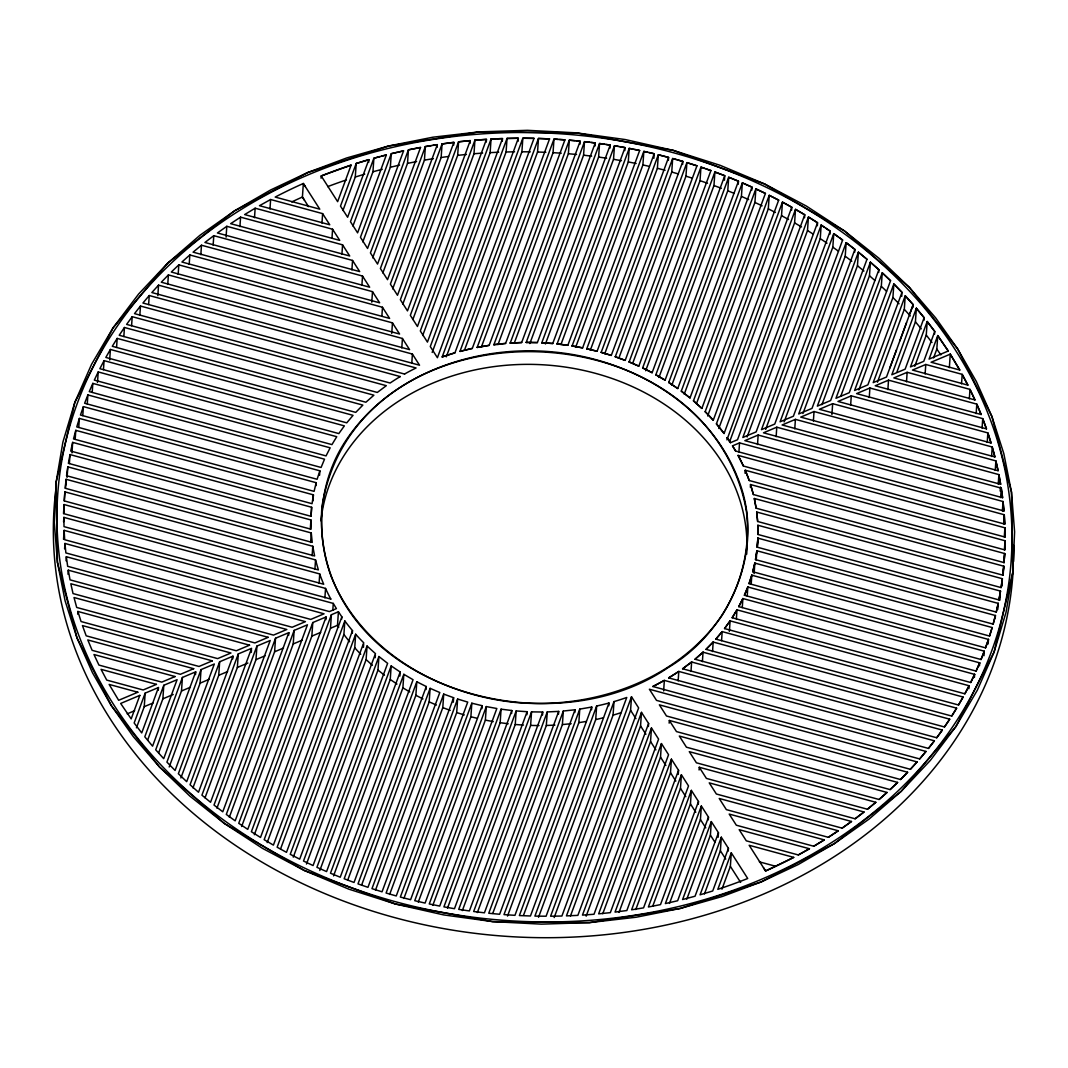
<?xml version="1.0" encoding="UTF-8"?>
<svg xmlns="http://www.w3.org/2000/svg" width="1068" height="1068" viewBox="0 0 1068 1068"><rect width="100%" height="100%" fill="white"/><g stroke="black" fill="none" stroke-linecap="round" stroke-linejoin="round"><path stroke-width="1.5" d="M310.921 519.969L311.055 529.221L68.392 463.338L70.007 454.567L310.921 519.969L310.307 528.994M758 534.481L757.866 525.242L1000.529 591.111L998.914 599.896L758 534.481L757.866 525.242M749.229 480.547A223.866 184.711 3.9 0 0 745.264 470.267L749.202 480.507L1004.801 549.9L1005.028 540.755L745.237 470.227L745.023 473.231M64.12 504.55L63.893 513.708L323.697 584.236A223.746 184.617 3.9 0 1 319.692 573.943L64.12 504.55L63.506 513.574M1004.801 549.9L1005.028 540.755L1004.414 549.78M311.028 516.311L311.656 507.273L72.664 442.392L70.728 451.07L311.028 516.311L311.656 507.273M64.28 500.905L64.868 491.854L315.541 559.912L318.371 569.898L64.28 500.905L64.868 491.854M65.482 488.33L66.096 479.292L312.777 546.269L314.619 555.974L65.161 488.25L66.096 479.292M65.922 484.765L66.136 481.748M63.573 521.892L63.88 517.379L325.54 588.415A223.746 184.617 3.9 0 0 330.813 599.068M67.097 477.396L67.818 466.863L311.269 532.959L312.23 542.437L66.55 475.727L67.818 466.863M63.533 539.38L64.147 530.355L333.283 603.42L336.407 608.613L329.385 611.577L64.681 539.714L64.147 530.355M69.393 463.592L70.007 454.567M64.601 548.885L64.961 543.465L324.058 613.806L310.761 619.413L65.882 552.93L64.961 543.465M71.956 452.925L72.664 442.392M66.056 560.807L66.336 556.735L305.435 621.656L292.138 627.25L67.658 566.307L66.336 556.735M75.174 439.375L75.788 430.337L313.418 494.858L313.004 500.865M67.992 574.224L68.272 570.165L286.811 629.493L273.515 635.1L70.034 579.857L68.272 570.165M78.752 427.44L79.366 418.416L316.155 482.696L315.954 485.713M82.783 415.639L83.397 406.614L319.866 470.814L319.559 475.327M87.269 403.958L87.883 394.933L324.525 459.187L321.094 467.464L84.626 403.263L87.883 394.933M92.208 392.41L92.823 383.385L330.159 447.812L326.034 455.902L89.245 391.622L92.823 383.385M77.684 614.167L77.871 611.457L230.942 653.015L217.645 658.609L81.061 621.536L77.871 611.457M97.495 382.477L98.216 371.944L336.754 436.705L331.934 444.608L94.318 380.101L98.216 371.944M103.449 369.675L104.077 360.637L344.377 425.878L338.823 433.581L99.845 368.7L104.077 360.637M109.67 359.996L110.391 349.463L353.054 415.345L346.74 422.835L105.825 357.433L110.391 349.463M116.572 347.434L117.186 338.409L362.866 405.106L355.737 412.381L112.287 346.286L117.186 338.409M123.835 336.513L124.449 327.489L373.907 395.2L365.883 402.236L119.215 335.272L124.449 327.489M131.591 325.727L132.205 316.689L386.309 385.681L377.298 392.45L126.611 324.392L132.205 316.689M139.855 315.073L140.469 306.035L400.273 376.577M148.626 304.554L149.24 295.529L416.066 367.966A223.746 184.617 3.9 0 0 404.558 374.027M157.824 295.689L158.545 285.156L412.408 354.069L419.537 365.216L151.843 292.552L158.545 285.156M167.743 284.408L168.397 274.93L402.436 338.476L409.565 349.623L161.295 282.219L168.397 274.93M136.45 727.815L144.247 706.669L145.168 693.132L158.464 687.525L158.291 690.235M178.169 274.342L178.81 264.864L392.463 322.87L399.579 334.017L171.307 272.033L178.81 264.864M189.183 264.437L189.837 254.958L382.477 307.264L389.606 318.411L181.907 262.02L189.837 254.958M147.678 740.044L162.87 698.832L163.791 685.296L177.088 679.689L152.577 746.172L144.794 736.8L163.791 685.296M200.837 254.705L201.478 245.226L372.505 291.657L379.634 302.805L193.094 252.155L201.478 245.226M158.691 752.806L181.493 690.996L182.414 677.446L195.711 671.852L195.524 674.562M213.146 245.146L213.787 235.668L362.533 276.051L369.648 287.199L204.936 242.476L213.787 235.668M226.069 237.136L226.803 226.309L352.547 260.445L359.676 271.592L217.431 232.971L226.803 226.309M169.198 766.971L200.117 683.146L201.038 669.609L214.334 664.002L175.085 770.469L166.928 762.111L201.038 669.609M239.926 226.63L240.567 217.151L342.574 244.839L349.703 255.986L230.661 223.666L240.567 217.151M180.892 777.945L218.74 675.31L219.661 661.773L232.957 656.166L232.771 658.876M254.504 217.685L255.159 208.207L332.589 229.233L339.717 240.38L244.652 214.575L255.159 208.207M192.961 787.877L237.363 667.473L238.284 653.923L251.581 648.329L198.514 792.242L190.051 784.74L238.284 653.923M269.977 208.994L270.618 199.516L322.616 213.627L329.745 224.774L259.484 205.697L270.618 199.516M251.3 652.388L251.487 649.678M205.016 797.836L255.986 659.624L256.907 646.087L270.204 640.493L210.543 802.282L201.932 795.166L256.907 646.087M216.938 808.169L274.609 651.787L275.531 638.25L288.827 632.643L288.64 635.353M321.054 178.222L321.214 175.953L351.105 165.126L337.635 201.652L321.214 175.953A470.668 388.351 3.9 0 1 351.105 165.126M229.326 817.234L293.233 643.951L294.154 630.4L307.451 624.807L235.174 820.825L226.296 814.43L294.154 630.4M321.975 223.105L322.616 213.627M310.628 542.437L311.269 532.959M331.974 238.257L332.589 229.233M312.136 555.747L312.777 546.269M314.9 569.391L315.541 559.912M241.635 826.525L311.856 636.114L312.777 622.564L326.074 616.97L325.887 619.667M319.078 583.422L319.733 573.943M341.92 254.317L342.574 244.839M324.886 597.893L325.54 588.415M342.935 210.516L355.284 177.021L356.205 163.484L368.861 159.653L368.674 162.363M351.906 269.924L352.547 260.445M254.344 834.722L330.479 628.264L331.4 614.727L338.423 611.764L341.853 616.837L341.707 619.093M332.815 610.188L333.283 603.42M338.77 627.223L337.501 625.314L338.423 611.764M361.905 285.076L362.533 276.051M352.961 225.989L372.946 171.774L373.88 158.224L380.088 156.542M267.174 842.599L343.909 634.499L344.831 620.949A223.746 184.617 3.9 0 0 352.48 630.601L352.32 633.311M371.784 302.191L372.505 291.657M280.564 848.926L354.736 647.782L355.657 634.245A223.746 184.617 3.9 0 0 363.721 642.789L286.478 852.331L277.133 847.218L355.657 634.245M362.826 241.902L390.354 167.249L391.275 153.699L397.403 152.257M381.863 316.288L382.477 307.264M363.44 647.315L363.654 644.151M293.273 857.15L366.124 659.57L367.045 646.02L375.469 653.643L299.694 859.153L290.242 854.32L367.045 646.02M391.742 333.403L392.463 322.87M372.665 257.869L407.509 163.377L408.43 149.84L420.538 147.464L377.551 264.063L370.422 252.916L408.43 149.84L420.538 147.464M375.202 657.714L375.389 655.004M306.463 864.039L377.979 670.077L378.913 656.526L387.631 663.348L313.071 865.561L303.499 861.022L378.913 656.526M401.795 347.954L402.436 338.476M382.851 272.927L424.437 160.133L425.358 146.596L431.325 145.582M319.813 870.5L390.247 679.462L391.182 665.925L400.166 671.999L399.899 676.071M411.794 363.107L412.408 354.069M437.132 147.344L437.319 144.634L432.82 145.341M333.55 875.894L402.89 687.845L403.824 674.295L413.062 679.715L340.238 877.215L330.466 873.224L403.824 674.295M392.677 288.907L441.151 157.477L442.072 143.926L453.887 142.364L453.7 145.074M347.781 879.979L415.879 695.295L416.8 681.758L426.279 686.537L426.065 689.554M402.783 304.166L457.665 155.354L458.586 141.804L470.267 140.616L470.08 143.312M361.585 885.212L429.189 701.876L430.11 688.339L439.802 692.531L367.966 887.321L357.994 883.89L430.11 688.339M412.862 319.506L473.992 153.739L474.913 140.202L486.461 139.361L486.274 142.057M375.536 890.031L442.793 707.63L443.714 694.093L453.62 697.711L453.313 702.223M422.701 335.499L490.132 152.631L491.053 139.08L495.338 138.867M389.633 894.45L456.704 712.583L457.625 699.033L467.731 702.09L396.255 895.945L386.082 893.035L457.625 699.033M502.294 141.283L502.481 138.573L496.767 138.8M432.18 352.44L506.099 151.976L507.033 138.44L518.327 138.253L518.127 141.256M403.878 898.482L470.895 716.748L471.816 703.198L482.135 705.694L481.935 708.698M446.291 356.846L521.905 151.776L522.826 138.239L534.027 138.359L454.928 352.854L442.179 356.966L522.826 138.239L534.027 138.359M418.282 902.1L485.379 720.126L486.3 706.575L496.834 708.511L425.091 903.074L414.731 900.698L486.3 706.575M464.473 350.197L537.551 152.016L538.472 138.466L549.553 138.893L472.283 348.435L459.948 351.452L538.472 138.466L549.553 138.893M432.82 905.33L500.158 722.702L501.079 709.165L511.826 710.514L511.612 713.531M481.321 347.18L553.05 152.671L553.972 139.12L558.083 139.374M447.505 908.16L515.243 724.491L516.164 710.941L527.111 711.702L526.911 714.706M497.968 344.697L568.376 153.739L569.311 140.188L574.744 140.669M462.351 910.577L530.622 725.426L531.544 711.875L542.731 712.009L542.531 715.026M579.964 144.207L580.178 141.203L576.106 140.789M514.215 343.269L583.569 155.194L584.503 141.657L589.883 142.271M477.343 912.579L546.335 725.479L547.257 711.929L558.697 711.395L558.511 714.105M595.05 145.956L595.263 142.938L591.231 142.445M529.848 343.549L598.614 157.063L599.548 143.512L604.875 144.273M492.762 913.42L562.395 724.585L563.317 711.034L575.025 709.779L574.838 712.476M610.002 148.092L610.202 145.074L606.21 144.474M545.428 343.989L613.526 159.306L614.447 145.755L618.412 146.423M507.514 916.064L578.843 722.649L579.764 709.112L591.765 707.029L591.579 709.739M624.807 150.601L625.007 147.598L619.734 146.65M561.247 343.736L628.291 161.935L629.212 148.385L633.137 149.16M523.56 915.236L595.717 719.565L596.638 706.015A223.746 184.617 3.9 0 0 608.974 703.011L608.8 705.721M575.652 347.327L642.909 164.926L643.83 151.389L647.729 152.257M538.539 917.265L613.072 715.146L613.993 701.596A223.746 184.617 3.9 0 0 626.742 697.484L546.095 916.224L534.894 916.104L613.993 701.596M653.883 158.278L654.203 153.765L649.024 152.55M590.337 350.184L657.394 168.303L658.315 154.767L668.581 157.41L668.381 160.414M554.159 917.559L630.587 710.3L631.508 696.763L638.637 707.91L561.901 916.024L550.594 916.21L631.508 696.763M604.728 353.788L671.745 172.055L672.666 158.518L676.498 159.586M570.486 915.957L640.56 725.906L641.494 712.369L648.61 723.517L648.409 726.52M682.626 164.432L682.839 161.415L677.766 159.946M618.853 358.167L685.963 176.18L686.884 162.63L690.662 163.804M586.145 916.17L650.545 741.512L651.467 727.975L658.596 739.123L594.008 914.261L582.461 915.102L651.467 727.975M663.629 690.929L664.349 680.396L925.996 751.431L919.681 758.934L652.855 686.497L664.349 680.396A223.746 184.617 3.9 0 1 652.855 686.497M602.779 913.701L660.518 757.119L661.439 743.582L668.568 754.716L610.335 912.646L598.654 913.848L661.439 743.582M632.697 363.294L700.034 180.679L700.955 167.129L704.706 168.397M669.155 723.156L669.342 720.446L897.614 782.417L890.111 789.586L676.471 731.593L669.342 720.446M618.986 912.406L670.504 772.725L671.425 759.174L678.554 770.322L678.273 774.393M678.153 680.903L678.794 671.425L934.407 740.818L928.452 748.414L668.661 677.886L678.794 671.425A223.746 184.617 3.9 0 1 668.661 677.886M645.673 370.743L713.971 185.538L714.892 172.001L724.758 175.713L724.451 180.225M635.78 909.549L680.476 788.331L681.397 774.781L688.526 785.928L643.563 907.867L631.602 909.816L681.397 774.781M690.983 671.492L691.623 662.013L942.31 730.071L936.716 737.761L682.612 668.782L691.623 662.013L682.612 668.782M658.929 377.485L727.762 190.785L728.696 177.248L732.368 178.716M652.828 905.958L690.449 803.937L691.37 790.387L698.499 801.534L698.312 804.244M702.397 661.693L703.038 652.214L949.719 719.178L944.472 726.974L695.028 659.25L703.038 652.214L695.028 659.25M738.255 184.243L738.455 181.226L733.582 179.21M699.086 769.975L699.273 767.265L863.999 811.987L855.134 818.782L706.402 778.412L699.273 767.265M671.852 385.081L741.419 196.419L742.34 182.882L752.019 187.14L751.805 190.144M669.502 903.394L700.434 819.543L701.356 805.993L708.485 817.14L708.298 819.85M726.908 439.882L808.423 217.004L817.541 222.731L817.34 225.748M712.543 651.56L713.184 642.068L956.634 708.164L951.748 716.054L706.055 649.357L713.184 642.068L706.055 649.357M721.567 640.653L722.182 631.615L963.096 697.03L958.53 705L715.867 639.118L722.182 631.615L715.867 639.118M686.804 899.163L710.407 835.149L711.328 821.599L718.457 832.746L718.15 837.259M684.201 394.252L754.929 202.439L755.864 188.889L765.422 193.428L690.021 397.923L681.291 391.115L755.864 188.889L765.422 193.428M738.923 451.911L739.537 442.886L1004.254 514.749L1004.774 524.108L735.638 451.043L732.514 445.85L739.537 442.886M729.377 631.402L730.098 620.868L969.076 685.749L968.876 688.767M704.453 893.956L720.379 850.755L721.314 837.205L728.429 848.352L728.256 851.062M736.373 618.879L736.987 609.841L974.603 674.362L974.403 677.366M696.429 403.771L768.306 208.847L769.227 195.311L778.679 200.13L701.876 408.43L693.452 400.807L769.227 195.311L778.679 200.13M750.363 487.275L750.55 484.565L1004.641 553.544L1004.053 562.596L753.381 494.537L750.55 484.565L753.381 494.537M742.273 607.585L742.887 598.547L979.676 662.841L979.476 665.845M747.213 596.024L747.827 587L984.295 651.186L981.038 659.517L744.396 595.276L747.827 587L744.396 595.276M757.519 444.528L758.16 435.05L1003.039 501.519L1003.96 510.985L744.863 440.643L758.16 435.05M721.941 889.177L730.365 866.348L731.286 852.811L747.707 878.497A470.868 388.525 3.9 0 1 717.83 889.337L731.286 852.811M751.191 584.209L751.805 575.185L988.461 639.425L988.154 643.937M754.115 573.636L754.822 563.103L992.159 627.53L989.555 636.047L752.766 571.754L754.822 563.103L752.766 571.754M756.251 559.792L756.865 550.754L995.416 615.515L995.202 618.532M707.657 415.959L781.522 215.669L782.443 202.119L791.788 207.245L791.588 210.249M776.142 436.679L776.783 427.2L1001.263 488.143L1002.598 497.715L763.486 432.807L776.783 427.2M718.791 428.455L794.592 222.892L795.513 209.341L804.751 214.775L804.538 217.779M729.537 441.978L807.501 230.541L808.423 217.004L817.541 222.731L737.521 439.736L730.499 442.686L727.068 437.626L730.499 442.686M794.766 428.842L795.406 419.364L998.887 474.606L1000.649 484.298L782.11 424.971L795.406 419.364M747.106 436.986L820.251 238.631L821.172 225.094L824.563 227.337M813.389 421.006L814.03 411.527L995.883 460.895L998.099 470.708L800.733 417.121L814.03 411.527M829.97 234.159L830.17 231.142L825.697 228.098M765.636 429.416L832.826 247.175L833.748 233.638L838.206 236.816M831.919 414.517L832.653 403.677L992.225 446.998L994.909 456.944L819.356 409.284L832.653 403.677M784.126 421.913L845.229 256.2L846.15 242.663L854.907 249.405L854.72 252.115M802.962 413.516L857.457 265.718L858.378 252.168L866.989 259.284L812.014 408.376L798.717 413.97L858.378 252.168L866.989 259.284M850.635 405.319L851.276 395.841L987.86 432.914L991.051 442.993L837.98 401.448L851.276 395.841M821.946 404.679L869.485 275.758L870.407 262.207L878.884 269.723L878.697 272.433M869.259 397.483L869.899 388.004L982.734 418.629L986.472 428.855L856.603 393.598L869.899 388.004M840.823 396.148L881.314 286.344L882.235 272.807L890.552 280.724L849.26 392.69L835.964 398.284L882.235 272.807L890.552 280.724M858.859 389.9L892.915 297.531L893.849 283.981L901.993 292.352L867.884 384.854L854.587 390.447L893.849 283.981L901.993 292.352M887.882 389.646L888.523 380.155L976.806 404.131L981.132 414.517L875.226 385.762L888.523 380.155M901.712 296.41L901.899 293.7M877.429 382.197L904.302 309.333L905.223 295.796L913.193 304.647L913.006 307.357M906.505 381.797L907.146 372.318L969.984 389.379L974.95 399.939L893.849 377.925L907.146 372.318M897.04 371.691L915.423 321.828L916.344 308.292L924.127 317.663L923.94 320.373M914.769 366.284L926.276 335.058L927.198 321.521L934.767 331.467L934.58 334.177M925.128 373.96L925.769 364.482L962.188 374.361L967.862 385.121L912.472 370.075L925.769 364.482M933.565 357.94L936.823 349.116L937.744 335.579L948.25 351.012L929.08 359.088L937.744 335.579L948.25 351.012M949.345 367.712L950.266 354.162L931.096 362.239L959.772 370.022L950.266 354.162L959.772 370.022M961.547 383.839L962.188 374.361L967.862 385.121M969.33 398.858L969.984 389.379L974.95 399.939M976.152 413.61L976.806 404.131L981.132 414.517M982.093 428.108L982.734 418.629L986.472 428.855M987.206 442.406L987.86 432.914L991.051 442.993M991.585 456.477L992.225 446.998L994.909 456.944M995.242 470.374L995.883 460.895L998.099 470.708M983.988 655.712L984.189 652.695M998.246 484.084L998.887 474.606L1000.649 484.298M1000.182 491.066L1000.462 487.008M1000.623 497.621L1001.263 488.143L1002.598 497.715M1002.398 511.011L1003.039 501.519L1003.96 510.985M997.792 609.401L998.206 603.38L757.893 538.139L757.265 547.19L996.257 612.071L998.206 603.38L996.257 612.071M1003.626 523.774L1004.254 514.749L1004.774 524.108M999.915 600.149L1000.222 595.637M1004.294 536.857L1004.908 527.819L738.081 455.382L743.395 466.035L1005.041 537.071L1004.908 527.819L1005.041 537.071M1001.864 586.252L1002.278 580.231M1003.146 575.225L1003.76 566.2L754.302 498.476L756.144 508.194L1002.825 575.158L1003.76 566.2L1002.825 575.158M1002.385 578.722L1001.103 587.587L757.653 521.491L756.705 512.026L1002.385 578.722L1001.103 587.587M755.517 559.605L756.865 550.754L755.517 559.605L993.133 624.112L995.416 615.515L993.133 624.112M313.418 494.858L312.056 503.695L73.518 438.935L75.788 430.337M998.914 599.896L1000.529 591.111M316.155 482.696L314.099 491.36L76.763 426.92L79.366 418.416M989.555 636.047L992.159 627.53M749.055 583.649L751.805 575.185L749.055 583.649L985.524 647.849L988.461 639.425L985.524 647.849M319.866 470.814L317.116 479.278L80.474 415.025L83.397 406.614M145.168 693.132L134.154 722.983L141.724 732.942L158.464 687.525M182.414 677.446L155.728 749.816L163.698 758.667L195.711 671.852M386.336 154.927L357.593 232.851L350.464 221.703L373.88 158.224L386.336 154.927L381.65 156.128M403.557 150.882L367.566 248.457L360.437 237.31L391.275 153.699L403.557 150.882L398.938 151.896M219.661 661.773L178.369 773.726L186.686 781.656L232.957 656.166M275.531 638.25L214.014 805.058L222.771 811.8L288.827 632.643M312.777 622.564L238.751 823.308L247.749 829.369L326.074 616.97M331.4 614.727L251.381 831.718L260.499 837.459L341.853 616.837M344.831 620.949L264.17 839.688L273.408 845.108L352.507 630.614M477.156 347.42L553.972 139.12L564.932 139.841L489.157 345.351L477.156 347.42L489.157 345.351M493.897 344.684L569.311 140.188L580.178 141.203L505.605 343.415L493.897 344.684L505.605 343.415M391.182 665.925L316.916 867.323L326.581 871.581L400.166 671.999M510.224 343.055L584.503 141.657L595.263 142.938L521.665 342.521L510.224 343.055L521.665 342.521M526.19 342.441L599.548 143.512L610.202 145.074L537.378 342.574L526.19 342.441L537.378 342.574M416.8 681.758L344.163 878.75L354.029 882.462L426.279 686.537M541.81 342.761L614.447 145.755L625.007 147.598L552.757 343.509L541.81 342.761L552.757 343.509M557.096 343.936L629.212 148.385L639.665 150.495L567.842 345.298L557.096 343.936L567.842 345.298M443.714 694.093L371.971 888.643L382.037 891.82L453.62 697.711M572.088 345.952L643.83 151.389L654.203 153.765L582.621 347.874L572.088 345.952L582.621 347.874M586.786 348.769L658.315 154.767L668.581 157.41L597.105 351.252L586.786 348.769L597.105 351.252M471.816 703.198L400.34 897.053L410.606 899.697L482.135 705.694M601.191 352.36L672.666 158.518L682.839 161.415L611.296 355.417L601.191 352.36L611.296 355.417M615.301 356.752L686.884 162.63L696.95 165.807L625.207 360.37L615.301 356.752L625.207 360.37M501.079 709.165L429.256 903.969L439.709 906.065L511.826 710.514M629.132 361.932L700.955 167.129L710.928 170.573L638.811 366.124L629.132 361.932L638.811 366.124M516.164 710.941L443.914 906.865L454.474 908.694L527.111 711.702M642.656 367.913L714.892 172.001L724.758 175.713L652.121 372.705L642.656 367.913L652.121 372.705M531.544 711.875L458.719 909.375L469.386 910.937L542.731 712.009M655.859 374.748L728.696 177.248L738.455 181.226L665.11 380.155L655.859 374.748L665.11 380.155M547.257 711.929L473.658 911.511L484.431 912.806L558.697 711.395M668.755 382.451L742.34 182.882L752.019 187.14L677.753 388.538L668.755 382.451L677.753 388.538M563.317 711.034L488.757 913.26L499.624 914.261L575.025 709.779M579.764 709.112L503.989 914.609L514.95 915.329L591.765 707.029M596.638 706.015L519.368 915.556L530.449 915.984L608.987 703.011M705.174 411.661L782.443 202.119L791.788 207.245L713.264 420.218L705.174 411.661A223.866 184.711 3.9 0 1 713.264 420.218M716.414 423.849L795.513 209.341L804.751 214.775L724.091 433.501L716.414 423.849A223.906 184.751 3.9 0 1 724.091 433.501M641.494 712.369L566.441 915.89L577.868 915.369L648.61 723.517M842.625 240.033L774.767 424.049L761.471 429.656L833.748 233.638L842.625 240.033L839.328 237.617M671.425 759.174L615.034 912.099L626.849 910.523L678.554 770.322M691.37 790.387L648.383 906.999L660.491 904.623L698.499 801.534M701.356 805.993L665.364 903.581L677.646 900.751L708.485 817.14M711.328 821.599L682.599 899.536L695.054 896.226L718.457 832.746M913.193 304.647L886.507 377.004L873.21 382.611L905.223 295.796L913.193 304.647L909.856 313.685M889.844 367.966L896.519 349.877M899.857 340.826L906.518 322.736M721.314 837.205L700.074 894.81L712.716 890.979L728.429 848.352M981.038 659.517L984.295 651.186M976.099 671.078L979.676 662.841L976.099 671.078L738.776 606.651L742.887 598.547L738.776 606.651M970.705 682.505L974.603 674.362L970.705 682.505L732.167 617.745L736.987 609.841L732.167 617.745M964.858 693.813L969.076 685.749L964.858 693.813L724.545 628.571L730.098 620.868L724.545 628.571M958.53 705L963.096 697.03M951.748 716.054L956.634 708.164M944.472 726.974L949.719 719.178M936.716 737.761L942.31 730.071M928.452 748.414L934.407 740.818M140.469 306.035L134.515 313.632L390.127 383.025A223.746 184.617 3.9 0 1 400.246 376.55M919.681 758.934L925.996 751.431M149.24 295.529L142.925 303.018L404.585 374.054M917.078 761.911L910.377 769.307L656.513 700.381L649.384 689.234L917.078 761.911L910.377 769.307M907.626 772.244L900.524 779.52L666.485 715.987L659.356 704.84L907.626 772.244L900.524 779.52M890.111 789.586L897.614 782.417M887.027 792.443L879.084 799.491L686.444 747.2L679.315 736.052L887.027 792.443L879.084 799.491M875.827 802.295L867.443 809.237L696.416 762.806L689.287 751.658L875.827 802.295L867.443 809.237M855.134 818.782L863.999 811.987M851.49 821.479L842.118 828.154L716.374 794.018L709.245 782.871L851.49 821.479L842.118 828.154M838.26 830.784L828.354 837.312L726.347 809.624L719.231 798.477L838.26 830.784L828.354 837.312M824.269 839.889L813.763 846.243L736.333 825.217L729.204 814.083L824.269 839.889L813.763 846.243M809.451 848.753L798.303 854.947L746.305 840.823L739.176 829.676L809.451 848.753L798.303 854.947M793.711 857.377A470.868 388.525 3.9 0 1 765.582 870.967L749.162 845.282L793.711 857.377L765.582 870.967L763.527 867.763M127.199 713.851L134.661 710.714M144.247 706.669L153.111 702.944M162.87 698.832L173.216 694.48M181.493 690.996L190.358 687.258M200.117 683.146L209.261 679.301M218.74 675.31L227.604 671.572M237.363 667.473L247.883 663.041M255.986 659.624L265.131 655.779M274.609 651.787L283.474 648.049M293.233 643.951L302.377 640.092M311.856 636.114L320.72 632.376M330.479 628.264L337.501 625.314M355.284 177.021L364.762 174.124M372.946 171.774L382.277 169.265M390.354 167.249L399.552 165.099M407.509 163.377L416.587 161.575M586.359 721.421L578.843 722.649M424.437 160.133L433.394 158.651M441.151 157.477L448.533 156.462M571.18 723.677L562.395 724.585M457.665 155.354L466.422 154.433M473.992 153.739L482.643 153.084M554.919 725.119L546.335 725.479M490.132 152.631L498.703 152.217M506.099 151.976L514.576 151.816M521.905 151.776L530.302 151.843M539.02 725.572L530.622 725.426M537.551 152.016L545.868 152.31M553.05 152.671L561.274 153.191M523.453 725.092L515.243 724.491M559.458 139.454L564.932 139.841M568.376 153.739L576.533 154.473M583.569 155.194L591.645 156.142M508.208 723.757L500.158 722.702M598.614 157.063L606.624 158.211M613.526 159.306L621.442 160.667M493.269 721.608L485.379 720.126M628.291 161.935L636.141 163.484M634.445 149.413L639.665 150.495M642.909 164.926L649.397 166.394M477.329 718.35L470.895 716.748M657.394 168.303L665.097 170.266M330.84 599.068L64.013 526.631L63.88 517.379M759.375 861.849L776.076 866.388M671.745 172.055L678.113 173.857M464.273 714.906L456.704 712.583M685.963 176.18L692.264 178.142M691.93 164.205L696.95 165.807M700.034 180.679L707.523 183.242M705.948 168.824L710.928 170.573M450.202 710.38L442.793 707.63M713.971 185.538L721.381 188.302M727.762 190.785L733.89 193.255M436.425 705.054L429.189 701.876M741.419 196.419L748.681 199.596M754.929 202.439L762.125 205.83M422.955 698.926L415.879 695.295M768.306 208.847L775.408 212.452M781.522 215.669L788.544 219.487M794.592 222.892L801.534 226.937M409.792 691.944L402.89 687.845M807.501 230.541L813.215 234.106M820.251 238.631L827.019 243.157M396.962 684.054L390.247 679.462M832.826 247.175L838.393 251.154M681.291 391.115L690.021 397.923M845.229 256.2L851.81 261.246M384.493 675.216L377.979 670.077M857.457 265.718L863.932 271.032M693.452 400.807L701.876 408.43M869.485 275.758L874.799 280.43M372.398 665.324L366.124 659.57M881.314 286.344L886.533 291.284M892.915 297.531L899.056 303.779M904.302 309.333L910.31 315.954M915.423 321.828L921.284 328.837M926.276 335.058L931.977 342.508M936.823 349.116L940.855 354.87M305.395 186.7L303.339 183.482A470.881 388.525 3.9 0 0 275.21 197.073L319.773 209.168L303.339 183.482L302.418 197.033L308.572 206.658M304.473 200.237L302.418 197.033A470.881 388.525 3.9 0 0 291.724 201.932M630.587 710.3L635.941 718.657M640.56 725.906L645.913 734.263M650.545 741.512L655.885 749.87M660.518 757.119L665.871 765.476M670.504 772.725L675.844 781.082M680.476 788.331L685.816 796.688M690.449 803.937L695.802 812.294M700.434 819.543L705.774 827.9M710.407 835.149L714.866 842.105M720.379 850.755L725.733 859.113M730.365 866.348L740.631 882.408M732.514 445.85L735.638 451.043M754.302 498.476L756.144 508.194M756.705 512.026L757.653 521.491M1013.292 567.989A480.547 396.508 3.9 0 1 499.49 935.835A480.547 396.508 3.9 0 1 55.723 490.986M1013.679 545.374A480.547 396.508 3.9 0 1 1013.559 561.528M320.934 520.81A213.573 176.22 3.9 0 1 548.178 365.149A213.573 176.22 3.9 0 1 746.692 554.239M327.676 186.633A470.668 388.351 3.9 0 1 346.392 179.918M621.082 712.65A223.706 184.577 3.9 0 1 613.072 715.146M603.46 717.749A223.706 184.577 3.9 0 1 595.717 719.565M360.757 654.243A223.706 184.577 3.9 0 1 354.75 647.782M349.61 641.775A223.706 184.577 3.9 0 1 343.923 634.499M738.095 455.409A223.906 184.751 3.9 0 1 743.408 466.062M442.152 356.939A223.746 184.617 3.9 0 1 454.915 352.827M459.921 351.412A223.746 184.617 3.9 0 1 472.27 348.408M56.097 482.295L54.321 522.626L57.432 562.369L65.135 600.964L76.989 637.916L92.529 672.84L111.192 705.441L133.286 736.586L159.519 766.998L189.93 796.154L224.387 823.481L262.635 848.433L304.273 870.473L348.782 889.137L395.52 904.035L443.727 914.916L492.655 921.617L541.489 924.14L589.509 922.605L636.007 917.252L680.423 908.414L722.275 896.493L761.23 881.914L798.343 864.466L834.468 843.56L868.938 819.183L901.112 791.415L930.308 760.443L955.887 726.574L977.3 690.262L994.108 652.014L1006.003 612.431L1012.824 572.154L1014.6 531.837L1011.489 492.094L1003.786 453.499L991.932 416.533L976.392 381.61L957.729 349.022L935.648 317.877L909.402 287.452L878.991 258.309L844.534 230.982L806.287 206.031L764.648 183.99L720.139 165.326L673.414 150.414L625.194 139.548L576.279 132.846L527.432 130.323L479.412 131.858L432.914 137.198L388.498 146.036L346.646 157.971L307.691 172.549L270.578 189.997L234.453 210.89L199.983 235.267L167.809 263.048L138.626 294.02L113.034 327.876L91.621 364.188L74.813 402.436L62.919 442.019L56.097 482.295L57.432 562.369L76.989 637.916L111.192 705.441L159.519 766.998L224.387 823.481L304.273 870.473L395.52 904.035L492.655 921.617L589.509 922.605L680.423 908.414L761.23 881.914L834.468 843.56L901.112 791.415L955.887 726.574L994.108 652.014L1012.824 572.154L1011.489 492.094L991.932 416.533L957.729 349.022L909.402 287.452L844.534 230.982L764.648 183.99L673.414 150.414L576.279 132.846L479.412 131.858L388.498 146.036L307.691 172.549L234.453 210.89L167.809 263.048L113.034 327.876L74.813 402.436L56.097 482.295M321.855 507.26C310.481 679.128 541.89 753.514 667.794 667.82C730.953 630.347 766.57 547.924 737.774 478.037C708.618 403.597 630.173 358.901 553.05 351.946C476.168 344.564 391.929 373.092 347.167 438.628C319.479 478.557 314.499 531.13 331.147 576.426C360.957 650.719 438.734 694.774 515.884 702.504C592.994 709.299 676.324 681.037 721.754 615.822C741.459 584.837 750.697 548.204 746.479 511.612C740.751 477.409 724.464 446.144 701.102 420.659C593.648 305.755 349.236 334.151 321.855 507.26M757.893 538.139L757.265 547.19L757.893 538.139M1004.641 553.544L1004.053 562.596L1004.641 553.544M139.841 695.375L131.177 718.884L120.671 703.452L139.841 695.375M356.205 163.484L340.492 206.111L347.621 217.245L368.861 159.653L356.205 163.484M425.358 146.596L380.395 268.522L387.524 279.669L437.319 144.634L425.358 146.596M442.072 143.926L390.381 284.128L397.496 295.275L453.887 142.364L442.072 143.926M458.586 141.804L400.353 299.734L407.482 310.881L470.267 140.616L458.586 141.804M474.913 140.202L410.326 315.34L417.454 326.488L486.461 139.361L474.913 140.202M491.053 139.08L420.311 330.947L427.44 342.094L502.481 138.573L491.053 139.08M507.033 138.44L430.284 346.553L437.413 357.7L518.327 138.253L507.033 138.44M821.172 225.094L742.847 437.493L756.144 431.886L830.17 231.142L821.172 225.094M846.15 242.663L780.094 421.807L793.39 416.213L854.907 249.405L846.15 242.663M870.407 262.207L817.34 406.134L830.637 400.527L878.884 269.723L870.407 262.207M916.344 308.292L891.833 374.761L905.13 369.168L924.127 317.663L916.344 308.292M927.198 321.521L910.457 366.925L923.753 361.331L934.767 331.467L927.198 321.521M137.825 692.224L118.655 700.288L109.15 684.428L137.825 692.224M156.449 684.374L143.152 689.981L106.733 680.089L101.059 669.342L156.449 684.374M175.072 676.538L161.775 682.132L98.937 665.084L93.984 654.524L175.072 676.538M193.695 668.701L180.399 674.295L92.128 650.332L87.803 639.946L193.695 668.701M212.318 660.852L199.022 666.459L86.188 635.82L82.45 625.594L212.318 660.852M249.565 645.179L236.268 650.772L76.696 607.452L74.012 597.519L249.565 645.179M268.188 637.329L254.892 642.936L73.038 593.568L70.822 583.755L268.188 637.329M257.108 842.425A477.877 394.306 3.9 0 0 1009.781 575.412A477.877 394.306 3.9 0 0 336.487 163.845A477.877 394.306 3.9 0 0 257.108 842.425"/></g></svg>
